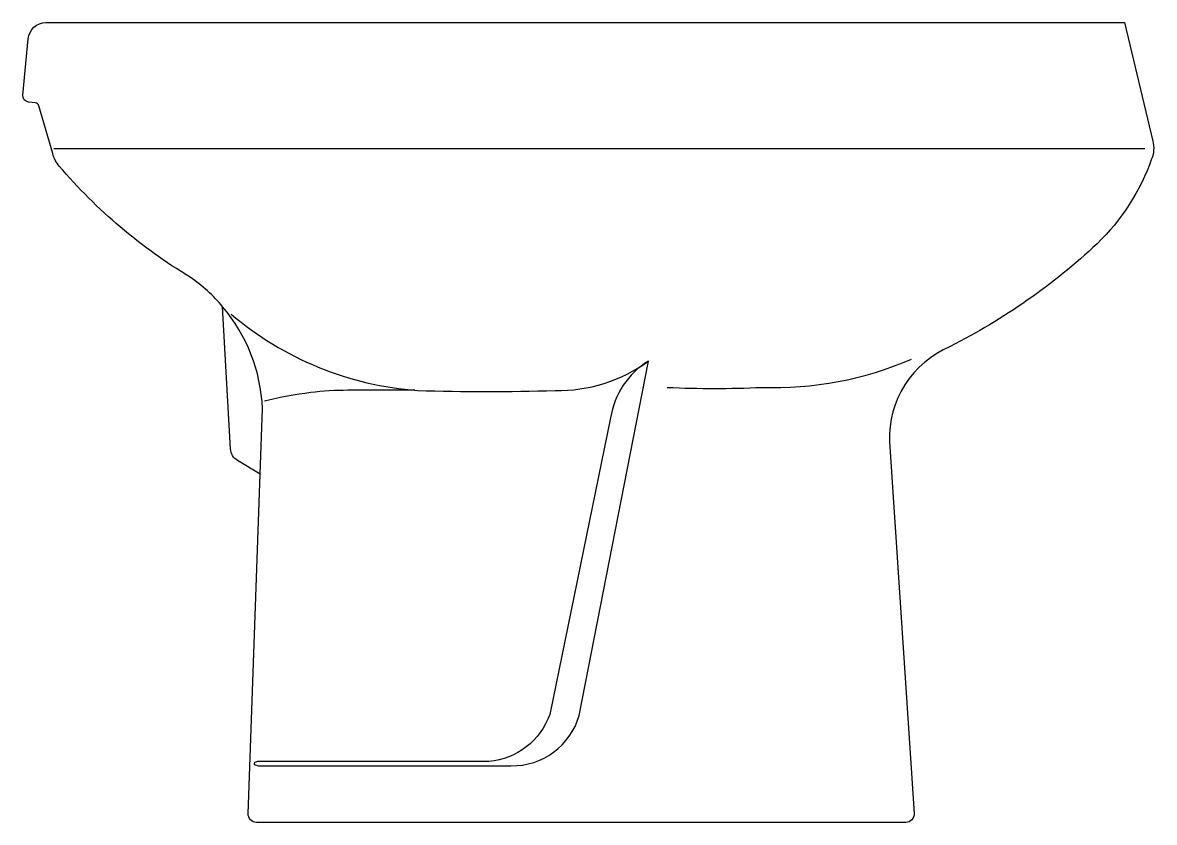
# Model space of a CAD drawing. Extents: x -851.756 to -851.216, y 507.25 to 507.632.
import ezdxf

# ---------------------------------------------------------------- set-up
doc = ezdxf.new("R2010")
doc.units = 0
doc.header["$LTSCALE"] = 50
doc.header["$MEASUREMENT"] = 0
for name, color, linetype in [('A-PECAS', 2, 'CONTINUOUS'), ('A-PEÇAS', 2, 'CONTINUOUS'), ('ESC1-50', 1, 'CONTINUOUS')]:
    doc.layers.add(name, color=color, linetype=linetype)

# ---------------------------------------------------------------- blocks, each defined once
blk = doc.blocks.new('B-8-D')
at = {"layer": 'A-PECAS'}
blk.add_lwpolyline([(0.6035, 0.3165, -0.115547), (0.5775, 0.276, -0.069611), (0.5075, 0.227, 0.3125), (0.4785, 0.1815), (0.49022, 0.00426, -0.433685), (0.48623, 0), (0.17664, 0, -0.424629), (0.17265, 0.00414), (0.17839, 0.16607), (0.16765, 0.17259, -0.247171), (0.16429, 0.17818), (0.1605, 0.246, 0.064949), (0.14507, 0.26006, -0.081363), (0.08257, 0.31306, -0.120155), (0.0795, 0.319), (0.07286, 0.34175, 0.296903), (0.07121, 0.34317), (0.06786, 0.34362, -0.402695), (0.06527, 0.34687), (0.06778, 0.37379, -0.387211), (0.07624, 0.3815), (0.5905, 0.3815), (0.604, 0.325, -0.170603)], format="xyb", close=True, dxfattribs=at)
at = {"layer": 'ESC1-50'}
blk.add_lwpolyline([(0.08, 0.3215), (0.60023, 0.3215)], dxfattribs=at)
for points in [[(0.17839, 0.16607), (0.1795, 0.1975, 0.165831), (0.1605, 0.246, 0.165831)], [(0.1645, 0.2425, 0.159188), (0.2535, 0.206, 0.015289), (0.319, 0.206, 0.163801), (0.3635, 0.22, 0.220252), (0.3455, 0.193), (0.3165, 0.0515, -0.294311), (0.2875, 0.029), (0.1775, 0.029, 0.184692), (0.17592, 0.02849, 1.129301), (0.17622, 0.02745, 0.144021), (0.179, 0.027), (0.298, 0.027, 0.340022), (0.3305, 0.051), (0.3635, 0.22)], [(0.3725, 0.2075, 0.022233), (0.4175, 0.2075, 0.111593), (0.489, 0.221)], [(0.25212, 0.20611), (0.22012, 0.20611, 0.0314), (0.2025, 0.205, 0.027155), (0.1805, 0.201, 0.042058)]]:
    blk.add_lwpolyline(points, format="xyb", dxfattribs=at)

msp = doc.modelspace()

# ---------------------------------------------------------------- block references
at = {"layer": 'A-PEÇAS'}
msp.add_blockref('B-8-D', (-851.82071, 507.25008), dxfattribs=at)

doc.saveas('drawing.dxf')
